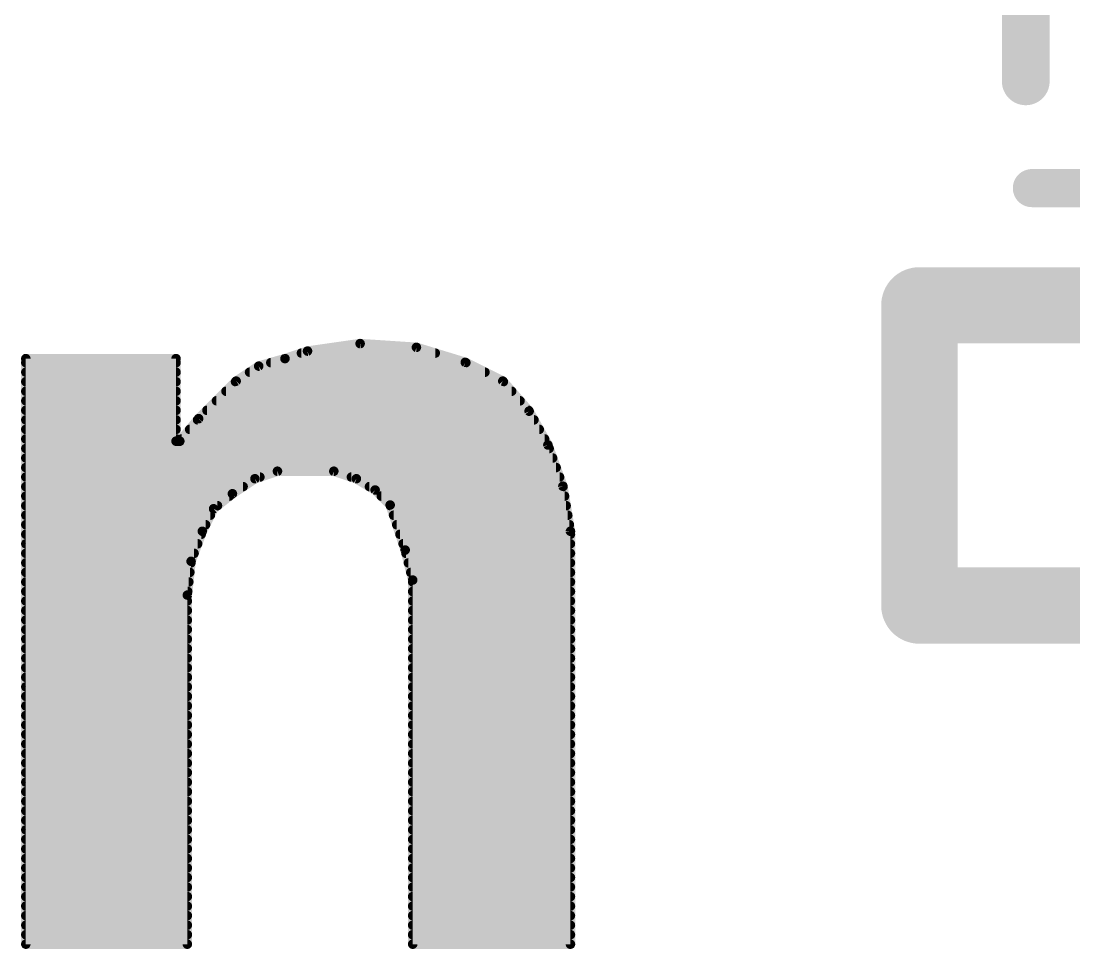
# Model space of a CAD drawing. Extents: x -74 to 33, y -13 to 31.
# Drawn here: x 10.888 to 13.692, y 10.325 to 12.797 of the extents above; entities that cross this region are included whole.
import ezdxf

# ---------------------------------------------------------------- set-up
doc = ezdxf.new("R2010")
doc.units = 0
doc.layers.add('21', color=53, linetype='CONTINUOUS')
doc.layers.add('51', color=53, linetype='CONTINUOUS')

msp = doc.modelspace()

# ---------------------------------------------------------------- linework, layer by layer
at = {"layer": '21'}
for points, const_width in [([(13.5633, 12.6365), (13.5633, 13.0941)], 0.127), ([(15.78, 12.04), (13.28, 12.04)], 0.2032), ([(13.28, 12.04), (13.28, 11.24)], 0.2032), ([(11.651, 11.918), (11.791, 11.938)], 0.0254), ([(11.791, 11.938), (11.941, 11.928)], 0.0254), ([(11.591, 11.898), (11.651, 11.918)], 0.0254), ([(11.6348, 11.9126), (11.9911, 11.9126)], 0.0254), ([(11.941, 11.928), (12.071, 11.888)], 0.0254), ([(10.901, 11.898), (11.301, 11.898)], 0.0254), ([(10.901, 10.338), (10.901, 11.898)], 0.0254), ([(10.901, 11.8872), (11.301, 11.8872)], 0.0254), ([(11.301, 11.898), (11.301, 11.678)], 0.0254), ([(11.461, 11.838), (11.521, 11.878)], 0.0254), ([(11.521, 11.878), (11.591, 11.898)], 0.0254), ([(11.5532, 11.8872), (12.0726, 11.8872)], 0.0254), ([(12.071, 11.888), (12.171, 11.838)], 0.0254), ([(10.901, 11.8618), (11.301, 11.8618)], 0.0254), ([(11.4967, 11.8618), (12.1234, 11.8618)], 0.0254), ([(10.901, 11.8364), (11.301, 11.8364)], 0.0254), ([(11.361, 11.738), (11.461, 11.838)], 0.0254), ([(11.4594, 11.8364), (12.1724, 11.8364)], 0.0254), ([(12.171, 11.838), (12.241, 11.758)], 0.0254), ([(10.901, 11.811), (11.301, 11.811)], 0.0254), ([(11.434, 11.811), (12.1946, 11.811)], 0.0254), ([(10.901, 11.7856), (11.301, 11.7856)], 0.0254), ([(11.4086, 11.7856), (12.2169, 11.7856)], 0.0254), ([(10.901, 11.7602), (11.301, 11.7602)], 0.0254), ([(10.901, 11.7348), (11.301, 11.7348)], 0.0254), ([(11.311, 11.678), (11.361, 11.738)], 0.0254), ([(11.3583, 11.7348), (12.2539, 11.7348)], 0.0254), ([(11.3832, 11.7602), (12.2391, 11.7602)], 0.0254), ([(12.241, 11.758), (12.291, 11.668)], 0.0254), ([(10.901, 11.7094), (11.301, 11.7094)], 0.0254), ([(11.3372, 11.7094), (12.268, 11.7094)], 0.0254), ([(10.901, 11.684), (11.301, 11.684)], 0.0254), ([(11.301, 11.678), (11.311, 11.678)], 0.0254), ([(11.316, 11.684), (12.2821, 11.684)], 0.0254), ([(10.901, 11.6586), (12.2944, 11.6586)], 0.0254), ([(12.291, 11.668), (12.331, 11.558)], 0.0254), ([(10.901, 11.6332), (12.3037, 11.6332)], 0.0254), ([(10.901, 11.6078), (12.3129, 11.6078)], 0.0254), ([(11.571, 11.598), (11.511, 11.578)], 0.0254), ([(11.721, 11.598), (11.571, 11.598)], 0.0254), ([(11.781, 11.578), (11.721, 11.598)], 0.0254), ([(10.901, 11.5824), (11.5242, 11.5824)], 0.0254), ([(11.511, 11.578), (11.451, 11.538)], 0.0254), ([(11.7678, 11.5824), (12.3221, 11.5824)], 0.0254), ([(11.831, 11.548), (11.781, 11.578)], 0.0254), ([(10.901, 11.557), (11.4795, 11.557)], 0.0254), ([(11.451, 11.538), (11.401, 11.498)], 0.0254), ([(11.816, 11.557), (12.3312, 11.557)], 0.0254), ([(11.871, 11.508), (11.831, 11.548)], 0.0254), ([(12.331, 11.558), (12.351, 11.438)], 0.0254), ([(10.901, 11.5316), (11.443, 11.5316)], 0.0254), ([(11.8474, 11.5316), (12.3354, 11.5316)], 0.0254), ([(10.901, 11.5062), (11.4113, 11.5062)], 0.0254), ([(11.401, 11.498), (11.371, 11.438)], 0.0254), ([(11.911, 11.388), (11.871, 11.508)], 0.0254), ([(11.8716, 11.5062), (12.3396, 11.5062)], 0.0254), ([(10.901, 11.4808), (11.3924, 11.4808)], 0.0254), ([(10.901, 11.4554), (11.3797, 11.4554)], 0.0254), ([(11.8801, 11.4808), (12.3439, 11.4808)], 0.0254), ([(11.8885, 11.4554), (12.3481, 11.4554)], 0.0254), ([(10.901, 11.43), (11.368, 11.43)], 0.0254), ([(11.371, 11.438), (11.341, 11.358)], 0.0254), ([(11.897, 11.43), (12.351, 11.43)], 0.0254), ([(12.351, 11.438), (12.351, 10.338)], 0.0254), ([(10.901, 11.4046), (11.3585, 11.4046)], 0.0254), ([(11.9055, 11.4046), (12.351, 11.4046)], 0.0254), ([(10.901, 11.3792), (11.349, 11.3792)], 0.0254), ([(11.931, 11.308), (11.911, 11.388)], 0.0254), ([(11.9132, 11.3792), (12.351, 11.3792)], 0.0254), ([(10.901, 11.3538), (11.3405, 11.3538)], 0.0254), ([(11.341, 11.358), (11.331, 11.268)], 0.0254), ([(11.9196, 11.3538), (12.351, 11.3538)], 0.0254), ([(10.901, 11.3284), (11.3377, 11.3284)], 0.0254), ([(11.9259, 11.3284), (12.351, 11.3284)], 0.0254), ([(13.28, 11.24), (16.78, 11.24)], 0.2032), ([(10.901, 11.303), (11.3349, 11.303)], 0.0254), ([(11.931, 10.338), (11.931, 11.308)], 0.0254), ([(11.931, 11.303), (12.351, 11.303)], 0.0254), ([(10.901, 11.2776), (11.3321, 11.2776)], 0.0254), ([(11.331, 11.268), (11.331, 10.338)], 0.0254), ([(11.931, 11.2776), (12.351, 11.2776)], 0.0254), ([(10.901, 11.2522), (11.331, 11.2522)], 0.0254), ([(11.931, 11.2522), (12.351, 11.2522)], 0.0254), ([(10.901, 11.2268), (11.331, 11.2268)], 0.0254), ([(10.901, 11.2014), (11.331, 11.2014)], 0.0254), ([(11.931, 11.2268), (12.351, 11.2268)], 0.0254), ([(11.931, 11.2014), (12.351, 11.2014)], 0.0254), ([(10.901, 11.176), (11.331, 11.176)], 0.0254), ([(11.931, 11.176), (12.351, 11.176)], 0.0254), ([(10.901, 11.1506), (11.331, 11.1506)], 0.0254), ([(11.931, 11.1506), (12.351, 11.1506)], 0.0254), ([(10.901, 11.1252), (11.331, 11.1252)], 0.0254), ([(11.931, 11.1252), (12.351, 11.1252)], 0.0254), ([(10.901, 11.0998), (11.331, 11.0998)], 0.0254), ([(11.931, 11.0998), (12.351, 11.0998)], 0.0254), ([(10.901, 11.0744), (11.331, 11.0744)], 0.0254), ([(11.931, 11.0744), (12.351, 11.0744)], 0.0254), ([(10.901, 11.049), (11.331, 11.049)], 0.0254), ([(11.931, 11.049), (12.351, 11.049)], 0.0254), ([(10.901, 11.0236), (11.331, 11.0236)], 0.0254), ([(11.931, 11.0236), (12.351, 11.0236)], 0.0254), ([(10.901, 10.9982), (11.331, 10.9982)], 0.0254), ([(11.931, 10.9982), (12.351, 10.9982)], 0.0254), ([(10.901, 10.9728), (11.331, 10.9728)], 0.0254), ([(11.931, 10.9728), (12.351, 10.9728)], 0.0254), ([(10.901, 10.9474), (11.331, 10.9474)], 0.0254), ([(10.901, 10.922), (11.331, 10.922)], 0.0254), ([(11.931, 10.9474), (12.351, 10.9474)], 0.0254), ([(11.931, 10.922), (12.351, 10.922)], 0.0254), ([(10.901, 10.8966), (11.331, 10.8966)], 0.0254), ([(11.931, 10.8966), (12.351, 10.8966)], 0.0254), ([(10.901, 10.8712), (11.331, 10.8712)], 0.0254), ([(11.931, 10.8712), (12.351, 10.8712)], 0.0254), ([(10.901, 10.8458), (11.331, 10.8458)], 0.0254), ([(11.931, 10.8458), (12.351, 10.8458)], 0.0254), ([(10.901, 10.8204), (11.331, 10.8204)], 0.0254), ([(11.931, 10.8204), (12.351, 10.8204)], 0.0254), ([(10.901, 10.795), (11.331, 10.795)], 0.0254), ([(11.931, 10.795), (12.351, 10.795)], 0.0254), ([(10.901, 10.7696), (11.331, 10.7696)], 0.0254), ([(11.931, 10.7696), (12.351, 10.7696)], 0.0254), ([(10.901, 10.7442), (11.331, 10.7442)], 0.0254), ([(11.931, 10.7442), (12.351, 10.7442)], 0.0254), ([(10.901, 10.7188), (11.331, 10.7188)], 0.0254), ([(11.931, 10.7188), (12.351, 10.7188)], 0.0254), ([(10.901, 10.6934), (11.331, 10.6934)], 0.0254), ([(10.901, 10.668), (11.331, 10.668)], 0.0254), ([(11.931, 10.6934), (12.351, 10.6934)], 0.0254), ([(11.931, 10.668), (12.351, 10.668)], 0.0254), ([(10.901, 10.6426), (11.331, 10.6426)], 0.0254), ([(11.931, 10.6426), (12.351, 10.6426)], 0.0254), ([(10.901, 10.6172), (11.331, 10.6172)], 0.0254), ([(11.931, 10.6172), (12.351, 10.6172)], 0.0254), ([(10.901, 10.5918), (11.331, 10.5918)], 0.0254), ([(11.931, 10.5918), (12.351, 10.5918)], 0.0254), ([(10.901, 10.5664), (11.331, 10.5664)], 0.0254), ([(11.931, 10.5664), (12.351, 10.5664)], 0.0254), ([(10.901, 10.541), (11.331, 10.541)], 0.0254), ([(11.931, 10.541), (12.351, 10.541)], 0.0254), ([(10.901, 10.5156), (11.331, 10.5156)], 0.0254), ([(11.931, 10.5156), (12.351, 10.5156)], 0.0254), ([(10.901, 10.4902), (11.331, 10.4902)], 0.0254), ([(11.931, 10.4902), (12.351, 10.4902)], 0.0254), ([(10.901, 10.4648), (11.331, 10.4648)], 0.0254), ([(11.931, 10.4648), (12.351, 10.4648)], 0.0254), ([(10.901, 10.4394), (11.331, 10.4394)], 0.0254), ([(11.931, 10.4394), (12.351, 10.4394)], 0.0254), ([(10.901, 10.414), (11.331, 10.414)], 0.0254), ([(10.901, 10.3886), (11.331, 10.3886)], 0.0254), ([(11.931, 10.414), (12.351, 10.414)], 0.0254), ([(11.931, 10.3886), (12.351, 10.3886)], 0.0254), ([(10.901, 10.3632), (11.331, 10.3632)], 0.0254), ([(11.931, 10.3632), (12.351, 10.3632)], 0.0254), ([(11.331, 10.338), (10.901, 10.338)], 0.0254), ([(12.351, 10.338), (11.931, 10.338)], 0.0254)]:
    msp.add_lwpolyline(points, dxfattribs=dict(at, const_width=const_width))
for points, const_width in [([(13.5316, 12.6365, 1), (13.5951, 12.6365)], 0.0635), ([(13.28, 12.0908, 1), (13.28, 11.9892)], 0.1016), ([(13.3308, 12.04, 1), (13.2292, 12.04)], 0.1016), ([(11.7914, 11.9443, 1), (11.7906, 11.9317)], 0.0127), ([(11.7919, 11.9317, 1), (11.7901, 11.9443)], 0.0127), ([(11.6348, 11.919, 1), (11.6348, 11.9063)], 0.0127), ([(11.6501, 11.9243, 1), (11.6519, 11.9117)], 0.0127), ([(11.653, 11.912, 1), (11.649, 11.924)], 0.0127), ([(11.9429, 11.9341, 1), (11.9391, 11.9219)], 0.0127), ([(11.9406, 11.9217, 1), (11.9414, 11.9343)], 0.0127), ([(11.9911, 11.9063, 1), (11.9911, 11.919)], 0.0127), ([(10.901, 11.9043, 1), (10.901, 11.8917)], 0.0127), ([(10.9073, 11.898, 1), (10.8947, 11.898)], 0.0127), ([(10.901, 11.8935, 1), (10.901, 11.8809)], 0.0127), ([(11.3073, 11.898, 1), (11.2947, 11.898)], 0.0127), ([(11.301, 11.8917, 1), (11.301, 11.9043)], 0.0127), ([(11.301, 11.8809, 1), (11.301, 11.8935)], 0.0127), ([(11.5193, 11.8841, 1), (11.5227, 11.8719)], 0.0127), ([(11.5245, 11.8727, 1), (11.5175, 11.8833)], 0.0127), ([(11.5532, 11.8935, 1), (11.5532, 11.8809)], 0.0127), ([(11.589, 11.904, 1), (11.593, 11.892)], 0.0127), ([(11.5927, 11.8919, 1), (11.5893, 11.9041)], 0.0127), ([(12.0738, 11.8937, 1), (12.0682, 11.8823)], 0.0127), ([(12.0691, 11.8819, 1), (12.0729, 11.8941)], 0.0127), ([(12.0726, 11.8809, 1), (12.0726, 11.8935)], 0.0127), ([(10.901, 11.8681, 1), (10.901, 11.8555)], 0.0127), ([(11.301, 11.8555, 1), (11.301, 11.8681)], 0.0127), ([(11.4967, 11.8681, 1), (11.4967, 11.8555)], 0.0127), ([(12.1234, 11.8555, 1), (12.1234, 11.8681)], 0.0127), ([(10.901, 11.8428, 1), (10.901, 11.8301)], 0.0127), ([(11.301, 11.8301, 1), (11.301, 11.8428)], 0.0127), ([(11.4594, 11.8428, 1), (11.4594, 11.8301)], 0.0127), ([(11.4575, 11.8433, 1), (11.4645, 11.8327)], 0.0127), ([(11.4655, 11.8335, 1), (11.4565, 11.8425)], 0.0127), ([(12.1758, 11.8422, 1), (12.1662, 11.8338)], 0.0127), ([(12.1682, 11.8323, 1), (12.1738, 11.8437)], 0.0127), ([(12.1724, 11.8301, 1), (12.1724, 11.8428)], 0.0127), ([(10.901, 11.8173, 1), (10.901, 11.8047)], 0.0127), ([(11.301, 11.8047, 1), (11.301, 11.8173)], 0.0127), ([(11.434, 11.8173, 1), (11.434, 11.8047)], 0.0127), ([(12.1946, 11.8047, 1), (12.1946, 11.8173)], 0.0127), ([(10.901, 11.7919, 1), (10.901, 11.7793)], 0.0127), ([(11.301, 11.7793, 1), (11.301, 11.7919)], 0.0127), ([(11.4086, 11.7919, 1), (11.4086, 11.7793)], 0.0127), ([(12.2169, 11.7793, 1), (12.2169, 11.7919)], 0.0127), ([(10.901, 11.7666, 1), (10.901, 11.7539)], 0.0127), ([(10.901, 11.7411, 1), (10.901, 11.7285)], 0.0127), ([(11.301, 11.7539, 1), (11.301, 11.7666)], 0.0127), ([(11.301, 11.7285, 1), (11.301, 11.7411)], 0.0127), ([(11.3583, 11.7411, 1), (11.3583, 11.7285)], 0.0127), ([(11.3565, 11.7425, 1), (11.3655, 11.7335)], 0.0127), ([(11.3659, 11.7339, 1), (11.3561, 11.7421)], 0.0127), ([(11.3832, 11.7666, 1), (11.3832, 11.7539)], 0.0127), ([(12.2466, 11.7611, 1), (12.2354, 11.7549)], 0.0127), ([(12.2362, 11.7538, 1), (12.2458, 11.7622)], 0.0127), ([(12.2391, 11.7539, 1), (12.2391, 11.7666)], 0.0127), ([(12.2539, 11.7285, 1), (12.2539, 11.7411)], 0.0127), ([(10.901, 11.7157, 1), (10.901, 11.7031)], 0.0127), ([(11.301, 11.7031, 1), (11.301, 11.7157)], 0.0127), ([(11.3372, 11.7157, 1), (11.3372, 11.7031)], 0.0127), ([(12.268, 11.7031, 1), (12.268, 11.7157)], 0.0127), ([(10.901, 11.6904, 1), (10.901, 11.6777)], 0.0127), ([(11.301, 11.6844, 1), (11.301, 11.6717)], 0.0127), ([(11.301, 11.6777, 1), (11.301, 11.6904)], 0.0127), ([(11.316, 11.6904, 1), (11.316, 11.6777)], 0.0127), ([(11.311, 11.6717, 1), (11.311, 11.6844)], 0.0127), ([(12.2821, 11.6777, 1), (12.2821, 11.6904)], 0.0127), ([(10.901, 11.6649, 1), (10.901, 11.6523)], 0.0127), ([(11.2947, 11.678, 1), (11.3073, 11.678)], 0.0127), ([(11.3061, 11.6821, 1), (11.3159, 11.6739)], 0.0127), ([(12.297, 11.6702, 1), (12.285, 11.6658)], 0.0127), ([(12.2854, 11.6649, 1), (12.2966, 11.6711)], 0.0127), ([(12.2944, 11.6523, 1), (12.2944, 11.6649)], 0.0127), ([(10.901, 11.6395, 1), (10.901, 11.6269)], 0.0127), ([(12.3037, 11.6269, 1), (12.3037, 11.6395)], 0.0127), ([(10.901, 11.6142, 1), (10.901, 11.6015)], 0.0127), ([(11.571, 11.6044, 1), (11.571, 11.5917)], 0.0127), ([(11.573, 11.592, 1), (11.569, 11.604)], 0.0127), ([(11.723, 11.604, 1), (11.719, 11.592)], 0.0127), ([(11.721, 11.5917, 1), (11.721, 11.6044)], 0.0127), ([(12.3129, 11.6015, 1), (12.3129, 11.6142)], 0.0127), ([(10.901, 11.5887, 1), (10.901, 11.5761)], 0.0127), ([(11.509, 11.584, 1), (11.513, 11.572)], 0.0127), ([(11.5145, 11.5727, 1), (11.5075, 11.5833)], 0.0127), ([(11.5242, 11.5761, 1), (11.5242, 11.5887)], 0.0127), ([(11.7678, 11.5887, 1), (11.7678, 11.5761)], 0.0127), ([(11.7843, 11.5834, 1), (11.7777, 11.5726)], 0.0127), ([(11.779, 11.572, 1), (11.783, 11.584)], 0.0127), ([(12.3221, 11.5761, 1), (12.3221, 11.5887)], 0.0127), ([(10.901, 11.5633, 1), (10.901, 11.5507)], 0.0127), ([(11.4475, 11.5433, 1), (11.4545, 11.5327)], 0.0127), ([(11.455, 11.533, 1), (11.447, 11.543)], 0.0127), ([(11.4795, 11.5507, 1), (11.4795, 11.5633)], 0.0127), ([(11.816, 11.5633, 1), (11.816, 11.5507)], 0.0127), ([(11.8355, 11.5525, 1), (11.8265, 11.5435)], 0.0127), ([(11.8277, 11.5426, 1), (11.8343, 11.5534)], 0.0127), ([(12.3373, 11.559, 1), (12.3247, 11.557)], 0.0127), ([(12.325, 11.5558, 1), (12.337, 11.5602)], 0.0127), ([(12.3312, 11.5507, 1), (12.3312, 11.5633)], 0.0127), ([(10.901, 11.538, 1), (10.901, 11.5253)], 0.0127), ([(11.443, 11.5253, 1), (11.443, 11.538)], 0.0127), ([(11.8474, 11.538, 1), (11.8474, 11.5253)], 0.0127), ([(12.3354, 11.5253, 1), (12.3354, 11.538)], 0.0127), ([(10.901, 11.5125, 1), (10.901, 11.4999)], 0.0127), ([(11.397, 11.503, 1), (11.405, 11.493)], 0.0127), ([(11.4067, 11.4952, 1), (11.3953, 11.5008)], 0.0127), ([(11.4113, 11.4999, 1), (11.4113, 11.5125)], 0.0127), ([(11.877, 11.51, 1), (11.865, 11.506)], 0.0127), ([(11.8716, 11.5125, 1), (11.8716, 11.4999)], 0.0127), ([(11.8665, 11.5035, 1), (11.8755, 11.5125)], 0.0127), ([(12.3396, 11.4999, 1), (12.3396, 11.5125)], 0.0127), ([(10.901, 11.4618, 1), (10.901, 11.4491)], 0.0127), ([(10.901, 11.4871, 1), (10.901, 11.4745)], 0.0127), ([(11.3797, 11.4491, 1), (11.3797, 11.4618)], 0.0127), ([(11.3924, 11.4745, 1), (11.3924, 11.4871)], 0.0127), ([(11.8801, 11.4871, 1), (11.8801, 11.4745)], 0.0127), ([(11.8885, 11.4618, 1), (11.8885, 11.4491)], 0.0127), ([(12.3439, 11.4745, 1), (12.3439, 11.4871)], 0.0127), ([(12.3481, 11.4491, 1), (12.3481, 11.4618)], 0.0127), ([(10.901, 11.4363, 1), (10.901, 11.4237)], 0.0127), ([(11.3653, 11.4408, 1), (11.3767, 11.4352)], 0.0127), ([(11.3769, 11.4358, 1), (11.3651, 11.4402)], 0.0127), ([(11.368, 11.4237, 1), (11.368, 11.4363)], 0.0127), ([(11.897, 11.4363, 1), (11.897, 11.4237)], 0.0127), ([(12.3447, 11.437, 1), (12.3573, 11.439)], 0.0127), ([(12.3574, 11.438, 1), (12.3447, 11.438)], 0.0127), ([(12.351, 11.4237, 1), (12.351, 11.4363)], 0.0127), ([(10.901, 11.4109, 1), (10.901, 11.3983)], 0.0127), ([(11.3585, 11.3983, 1), (11.3585, 11.4109)], 0.0127), ([(11.9055, 11.4109, 1), (11.9055, 11.3983)], 0.0127), ([(12.351, 11.3983, 1), (12.351, 11.4109)], 0.0127), ([(10.901, 11.3856, 1), (10.901, 11.3729)], 0.0127), ([(11.349, 11.3729, 1), (11.349, 11.3856)], 0.0127), ([(11.9172, 11.3895, 1), (11.9048, 11.3865)], 0.0127), ([(11.905, 11.386, 1), (11.917, 11.39)], 0.0127), ([(11.9132, 11.3856, 1), (11.9132, 11.3729)], 0.0127), ([(12.351, 11.3729, 1), (12.351, 11.3856)], 0.0127), ([(10.901, 11.3601, 1), (10.901, 11.3475)], 0.0127), ([(11.3473, 11.3573, 1), (11.3347, 11.3587)], 0.0127), ([(11.3351, 11.3602, 1), (11.3469, 11.3558)], 0.0127), ([(11.3405, 11.3475, 1), (11.3405, 11.3601)], 0.0127), ([(11.9196, 11.3601, 1), (11.9196, 11.3475)], 0.0127), ([(12.351, 11.3475, 1), (12.351, 11.3601)], 0.0127), ([(10.901, 11.3347, 1), (10.901, 11.3221)], 0.0127), ([(11.3377, 11.3221, 1), (11.3377, 11.3347)], 0.0127), ([(11.9259, 11.3347, 1), (11.9259, 11.3221)], 0.0127), ([(12.351, 11.3221, 1), (12.351, 11.3347)], 0.0127), ([(13.28, 11.2908, 1), (13.28, 11.1892)], 0.1016), ([(10.901, 11.3094, 1), (10.901, 11.2967)], 0.0127), ([(11.3349, 11.2967, 1), (11.3349, 11.3094)], 0.0127), ([(11.9374, 11.308, 1), (11.9247, 11.308)], 0.0127), ([(11.931, 11.3094, 1), (11.931, 11.2967)], 0.0127), ([(11.9248, 11.3065, 1), (11.9372, 11.3095)], 0.0127), ([(12.351, 11.2967, 1), (12.351, 11.3094)], 0.0127), ([(10.901, 11.284, 1), (10.901, 11.2713)], 0.0127), ([(11.3247, 11.2687, 1), (11.3373, 11.2673)], 0.0127), ([(11.3374, 11.268, 1), (11.3247, 11.268)], 0.0127), ([(11.3321, 11.2713, 1), (11.3321, 11.284)], 0.0127), ([(11.931, 11.284, 1), (11.931, 11.2713)], 0.0127), ([(12.351, 11.2713, 1), (12.351, 11.284)], 0.0127), ([(13.2292, 11.24, 1), (13.3308, 11.24)], 0.1016), ([(10.901, 11.2585, 1), (10.901, 11.2459)], 0.0127), ([(11.331, 11.2459, 1), (11.331, 11.2585)], 0.0127), ([(11.931, 11.2585, 1), (11.931, 11.2459)], 0.0127), ([(12.351, 11.2459, 1), (12.351, 11.2585)], 0.0127), ([(10.901, 11.2332, 1), (10.901, 11.2205)], 0.0127), ([(10.901, 11.2078, 1), (10.901, 11.1951)], 0.0127), ([(11.331, 11.2205, 1), (11.331, 11.2332)], 0.0127), ([(11.331, 11.1951, 1), (11.331, 11.2078)], 0.0127), ([(11.931, 11.2332, 1), (11.931, 11.2205)], 0.0127), ([(11.931, 11.2078, 1), (11.931, 11.1951)], 0.0127), ([(12.351, 11.2205, 1), (12.351, 11.2332)], 0.0127), ([(12.351, 11.1951, 1), (12.351, 11.2078)], 0.0127), ([(10.901, 11.1823, 1), (10.901, 11.1697)], 0.0127), ([(11.331, 11.1697, 1), (11.331, 11.1823)], 0.0127), ([(11.931, 11.1823, 1), (11.931, 11.1697)], 0.0127), ([(12.351, 11.1697, 1), (12.351, 11.1823)], 0.0127), ([(10.901, 11.157, 1), (10.901, 11.1443)], 0.0127), ([(11.331, 11.1443, 1), (11.331, 11.157)], 0.0127), ([(11.931, 11.157, 1), (11.931, 11.1443)], 0.0127), ([(12.351, 11.1443, 1), (12.351, 11.157)], 0.0127), ([(10.901, 11.1316, 1), (10.901, 11.1189)], 0.0127), ([(11.331, 11.1189, 1), (11.331, 11.1316)], 0.0127), ([(11.931, 11.1316, 1), (11.931, 11.1189)], 0.0127), ([(12.351, 11.1189, 1), (12.351, 11.1316)], 0.0127), ([(10.901, 11.1061, 1), (10.901, 11.0935)], 0.0127), ([(11.331, 11.0935, 1), (11.331, 11.1061)], 0.0127), ([(11.931, 11.1061, 1), (11.931, 11.0935)], 0.0127), ([(12.351, 11.0935, 1), (12.351, 11.1061)], 0.0127), ([(10.901, 11.0808, 1), (10.901, 11.0681)], 0.0127), ([(11.331, 11.0681, 1), (11.331, 11.0808)], 0.0127), ([(11.931, 11.0808, 1), (11.931, 11.0681)], 0.0127), ([(12.351, 11.0681, 1), (12.351, 11.0808)], 0.0127), ([(10.901, 11.0554, 1), (10.901, 11.0427)], 0.0127), ([(11.331, 11.0427, 1), (11.331, 11.0554)], 0.0127), ([(11.931, 11.0554, 1), (11.931, 11.0427)], 0.0127), ([(12.351, 11.0427, 1), (12.351, 11.0554)], 0.0127), ([(10.901, 11.0299, 1), (10.901, 11.0173)], 0.0127), ([(11.331, 11.0173, 1), (11.331, 11.0299)], 0.0127), ([(11.931, 11.0299, 1), (11.931, 11.0173)], 0.0127), ([(12.351, 11.0173, 1), (12.351, 11.0299)], 0.0127), ([(10.901, 11.0046, 1), (10.901, 10.9919)], 0.0127), ([(11.331, 10.9919, 1), (11.331, 11.0046)], 0.0127), ([(11.931, 11.0046, 1), (11.931, 10.9919)], 0.0127), ([(12.351, 10.9919, 1), (12.351, 11.0046)], 0.0127), ([(10.901, 10.9792, 1), (10.901, 10.9665)], 0.0127), ([(11.331, 10.9665, 1), (11.331, 10.9792)], 0.0127), ([(11.931, 10.9792, 1), (11.931, 10.9665)], 0.0127), ([(12.351, 10.9665, 1), (12.351, 10.9792)], 0.0127), ([(10.901, 10.9284, 1), (10.901, 10.9157)], 0.0127), ([(10.901, 10.9537, 1), (10.901, 10.9411)], 0.0127), ([(11.331, 10.9411, 1), (11.331, 10.9537)], 0.0127), ([(11.331, 10.9157, 1), (11.331, 10.9284)], 0.0127), ([(11.931, 10.9284, 1), (11.931, 10.9157)], 0.0127), ([(11.931, 10.9537, 1), (11.931, 10.9411)], 0.0127), ([(12.351, 10.9411, 1), (12.351, 10.9537)], 0.0127), ([(12.351, 10.9157, 1), (12.351, 10.9284)], 0.0127), ([(10.901, 10.903, 1), (10.901, 10.8903)], 0.0127), ([(11.331, 10.8903, 1), (11.331, 10.903)], 0.0127), ([(11.931, 10.903, 1), (11.931, 10.8903)], 0.0127), ([(12.351, 10.8903, 1), (12.351, 10.903)], 0.0127), ([(10.901, 10.8775, 1), (10.901, 10.8649)], 0.0127), ([(11.331, 10.8649, 1), (11.331, 10.8775)], 0.0127), ([(11.931, 10.8775, 1), (11.931, 10.8649)], 0.0127), ([(12.351, 10.8649, 1), (12.351, 10.8775)], 0.0127), ([(10.901, 10.8521, 1), (10.901, 10.8395)], 0.0127), ([(11.331, 10.8395, 1), (11.331, 10.8521)], 0.0127), ([(11.931, 10.8521, 1), (11.931, 10.8395)], 0.0127), ([(12.351, 10.8395, 1), (12.351, 10.8521)], 0.0127), ([(10.901, 10.8268, 1), (10.901, 10.8141)], 0.0127), ([(11.331, 10.8141, 1), (11.331, 10.8268)], 0.0127), ([(11.931, 10.8268, 1), (11.931, 10.8141)], 0.0127), ([(12.351, 10.8141, 1), (12.351, 10.8268)], 0.0127), ([(10.901, 10.8013, 1), (10.901, 10.7887)], 0.0127), ([(11.331, 10.7887, 1), (11.331, 10.8013)], 0.0127), ([(11.931, 10.8013, 1), (11.931, 10.7887)], 0.0127), ([(12.351, 10.7887, 1), (12.351, 10.8013)], 0.0127), ([(10.901, 10.7759, 1), (10.901, 10.7633)], 0.0127), ([(11.331, 10.7633, 1), (11.331, 10.7759)], 0.0127), ([(11.931, 10.7759, 1), (11.931, 10.7633)], 0.0127), ([(12.351, 10.7633, 1), (12.351, 10.7759)], 0.0127), ([(10.901, 10.7506, 1), (10.901, 10.7379)], 0.0127), ([(11.331, 10.7379, 1), (11.331, 10.7506)], 0.0127), ([(11.931, 10.7506, 1), (11.931, 10.7379)], 0.0127), ([(12.351, 10.7379, 1), (12.351, 10.7506)], 0.0127), ([(10.901, 10.7251, 1), (10.901, 10.7125)], 0.0127), ([(11.331, 10.7125, 1), (11.331, 10.7251)], 0.0127), ([(11.931, 10.7251, 1), (11.931, 10.7125)], 0.0127), ([(12.351, 10.7125, 1), (12.351, 10.7251)], 0.0127), ([(10.901, 10.6744, 1), (10.901, 10.6617)], 0.0127), ([(10.901, 10.6997, 1), (10.901, 10.6871)], 0.0127), ([(11.331, 10.6871, 1), (11.331, 10.6997)], 0.0127), ([(11.331, 10.6617, 1), (11.331, 10.6744)], 0.0127), ([(11.931, 10.6997, 1), (11.931, 10.6871)], 0.0127), ([(11.931, 10.6744, 1), (11.931, 10.6617)], 0.0127), ([(12.351, 10.6871, 1), (12.351, 10.6997)], 0.0127), ([(12.351, 10.6617, 1), (12.351, 10.6744)], 0.0127), ([(10.901, 10.6489, 1), (10.901, 10.6363)], 0.0127), ([(11.331, 10.6363, 1), (11.331, 10.6489)], 0.0127), ([(11.931, 10.6489, 1), (11.931, 10.6363)], 0.0127), ([(12.351, 10.6363, 1), (12.351, 10.6489)], 0.0127), ([(10.901, 10.6235, 1), (10.901, 10.6109)], 0.0127), ([(11.331, 10.6109, 1), (11.331, 10.6235)], 0.0127), ([(11.931, 10.6235, 1), (11.931, 10.6109)], 0.0127), ([(12.351, 10.6109, 1), (12.351, 10.6235)], 0.0127), ([(10.901, 10.5982, 1), (10.901, 10.5855)], 0.0127), ([(11.331, 10.5855, 1), (11.331, 10.5982)], 0.0127), ([(11.931, 10.5982, 1), (11.931, 10.5855)], 0.0127), ([(12.351, 10.5855, 1), (12.351, 10.5982)], 0.0127), ([(10.901, 10.5727, 1), (10.901, 10.5601)], 0.0127), ([(11.331, 10.5601, 1), (11.331, 10.5727)], 0.0127), ([(11.931, 10.5727, 1), (11.931, 10.5601)], 0.0127), ([(12.351, 10.5601, 1), (12.351, 10.5727)], 0.0127), ([(10.901, 10.5473, 1), (10.901, 10.5347)], 0.0127), ([(11.331, 10.5347, 1), (11.331, 10.5473)], 0.0127), ([(11.931, 10.5473, 1), (11.931, 10.5347)], 0.0127), ([(12.351, 10.5347, 1), (12.351, 10.5473)], 0.0127), ([(10.901, 10.522, 1), (10.901, 10.5093)], 0.0127), ([(11.331, 10.5093, 1), (11.331, 10.522)], 0.0127), ([(11.931, 10.522, 1), (11.931, 10.5093)], 0.0127), ([(12.351, 10.5093, 1), (12.351, 10.522)], 0.0127), ([(10.901, 10.4965, 1), (10.901, 10.4839)], 0.0127), ([(11.331, 10.4839, 1), (11.331, 10.4965)], 0.0127), ([(11.931, 10.4965, 1), (11.931, 10.4839)], 0.0127), ([(12.351, 10.4839, 1), (12.351, 10.4965)], 0.0127), ([(10.901, 10.4711, 1), (10.901, 10.4585)], 0.0127), ([(11.331, 10.4585, 1), (11.331, 10.4711)], 0.0127), ([(11.931, 10.4711, 1), (11.931, 10.4585)], 0.0127), ([(12.351, 10.4585, 1), (12.351, 10.4711)], 0.0127), ([(10.901, 10.4458, 1), (10.901, 10.4331)], 0.0127), ([(11.331, 10.4331, 1), (11.331, 10.4458)], 0.0127), ([(11.931, 10.4458, 1), (11.931, 10.4331)], 0.0127), ([(12.351, 10.4331, 1), (12.351, 10.4458)], 0.0127), ([(10.901, 10.4203, 1), (10.901, 10.4077)], 0.0127), ([(10.901, 10.3949, 1), (10.901, 10.3823)], 0.0127), ([(11.331, 10.4077, 1), (11.331, 10.4203)], 0.0127), ([(11.331, 10.3823, 1), (11.331, 10.3949)], 0.0127), ([(11.931, 10.4203, 1), (11.931, 10.4077)], 0.0127), ([(11.931, 10.3949, 1), (11.931, 10.3823)], 0.0127), ([(12.351, 10.4077, 1), (12.351, 10.4203)], 0.0127), ([(12.351, 10.3823, 1), (12.351, 10.3949)], 0.0127), ([(10.901, 10.3696, 1), (10.901, 10.3569)], 0.0127), ([(11.331, 10.3569, 1), (11.331, 10.3696)], 0.0127), ([(11.931, 10.3696, 1), (11.931, 10.3569)], 0.0127), ([(12.351, 10.3569, 1), (12.351, 10.3696)], 0.0127), ([(10.901, 10.3444, 1), (10.901, 10.3317)], 0.0127), ([(10.8947, 10.338, 1), (10.9073, 10.338)], 0.0127), ([(11.3247, 10.338, 1), (11.3374, 10.338)], 0.0127), ([(11.331, 10.3317, 1), (11.331, 10.3444)], 0.0127), ([(11.931, 10.3444, 1), (11.931, 10.3317)], 0.0127), ([(11.9247, 10.338, 1), (11.9374, 10.338)], 0.0127), ([(12.3447, 10.338, 1), (12.3574, 10.338)], 0.0127), ([(12.351, 10.3317, 1), (12.351, 10.3444)], 0.0127)]:
    msp.add_lwpolyline(points, format="xyb", dxfattribs=dict(at, const_width=const_width))
at = {"layer": '51', "const_width": 0.1016}
msp.add_lwpolyline([(13.5797, 12.3522), (14.3593, 12.3522)], dxfattribs=at)
at = {"layer": '51', "const_width": 0.0508}
msp.add_lwpolyline([(13.5797, 12.3776, 1), (13.5797, 12.3268)], format="xyb", dxfattribs=at)

doc.saveas('drawing.dxf')
